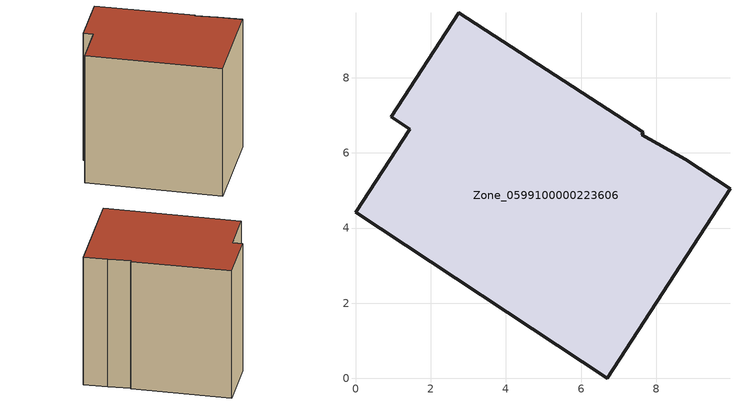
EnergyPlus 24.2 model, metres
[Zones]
Zone_0599100000223606
 floor ground (C_G): 7.61,6.48 8.77,5.82 9.96,5.05 6.69,0 0,4.42 1.44,6.63 0.95,6.96 2.75,9.73 7.65,6.55 z0
 wall outside (C_F): 6.69,0 9.96,5.05 8.77,5.82 7.61,6.48 7.65,6.55 2.75,9.73 0.95,6.96 1.44,6.63 0,4.42 6.69,0 z0:8.21
 roof outside (C_R): 9.96,5.05 8.77,5.82 7.61,6.48 7.65,6.55 2.75,9.73 0.95,6.96 1.44,6.63 0,4.42 6.69,0 z8.21
[BUILDING]
Pand.0599100000223606: North Axis=0; Terrain=City; Loads Convergence Tolerance Value=0.04; Temperature Convergence Tolerance Value=0.4; Solar Distribution=FullExterior; Maximum Number of Warmup Days=25; Minimum Number of Warmup Days=1
[Site:Location]
Rotterdam.The.Hague.AP_ZH_NLD Design_Conditions: Latitude=51.96; Longitude=4.45; Time Zone=1; Elevation=-4.5
[SITE:GROUNDTEMPERATURE:BUILDINGSURFACE]
18, 18, 18, 18, 18, 18, 18, 18, 18, 18, 18, 18
[MATERIAL] Thermal Absorptance=0.9; Solar Absorptance=0.7; Visible Absorptance=0.7
Name | Roughness | Thickness | Conductivity | Density | Specific Heat
G.TC.1946-1964 | MediumSmooth | 0.15 | 1 | 540 | 1210
F.TC.1946-1964 | Rough | 0.3 | 0.857143 | 1920 | 840
R.TC.1946-1964 | MediumRough | 0.2 | 0.235294 | 1500 | 1000
[CONSTRUCTION]
C_G: G.TC.1946-1964
C_F: F.TC.1946-1964
C_R: R.TC.1946-1964
[ZONE]
Zone_0599100000223606: Type=1; Multiplier=1; Ceiling Height=Autocalculate; Volume=Autocalculate; Floor Area=autocalculate; Part of Total Floor Area=Yes
[ZONEINFILTRATION:DESIGNFLOWRATE]
Infil_Zone_0599100000223606: Zone or ZoneList or Space or SpaceList=Zone_0599100000223606; Schedule=AlwaysOn; Design Flow Rate Calculation Method=Flow/Area; Flow Rate per Floor Area=0.003; Constant Term Coefficient=1; Temperature Term Coefficient=0; Velocity Term Coefficient=0; Velocity Squared Term Coefficient=0
[HVACTEMPLATE:ZONE:IDEALLOADSAIRSYSTEM]
Zone_0599100000223606: Maximum Heating Supply Air Temperature=50; Minimum Cooling Supply Air Temperature=13; Maximum Heating Supply Air Humidity Ratio=0.0156; Minimum Cooling Supply Air Humidity Ratio=0.0077; Heating Limit=NoLimit; Cooling Limit=NoLimit; Dehumidification Control Type=ConstantSensibleHeatRatio; Cooling Sensible Heat Ratio=0.7; Dehumidification Setpoint=60; Humidification Control Type=None; Humidification Setpoint=30; Outdoor Air Method=None; Outdoor Air Flow Rate per Person=0.00944; Outdoor Air Flow Rate per Zone Floor Area=0; Outdoor Air Flow Rate per Zone=0; Demand Controlled Ventilation Type=None; Outdoor Air Economizer Type=NoEconomizer; Heat Recovery Type=None; Sensible Heat Recovery Effectiveness=0.7; Latent Heat Recovery Effectiveness=0.65
[ZONECONTROL:THERMOSTAT]
ThermostatControl_Zone_0599100000223606: Zone or ZoneList=Zone_0599100000223606; Control Type Schedule=DualSetpointControlType; Control 1=Thermostat_Zone_0599100000223606; Temperature Difference Between Cutout And Setpoint=0
[THERMOSTATSETPOINT:DUALSETPOINT]
Thermostat_Zone_0599100000223606: Heating Setpoint Temperature Schedule=HeatingSetpoint_Zone_0599100000223606; Cooling Setpoint Temperature Schedule=CoolingSetpoint_Zone_0599100000223606
[SCHEDULE:COMPACT]
HeatingSetpoint_Zone_0599100000223606: Through: 12/31, For: AllDays, Until: 24:00, 21
CoolingSetpoint_Zone_0599100000223606: Through: 12/31, For: AllDays, Until: 24:00, 24
DualSetpointControlType: Through: 12/31, For: AllDays, Until: 24:00, 4
AlwaysOn: Through: 12/31, For: AllDays, Until: 24:00, 1
